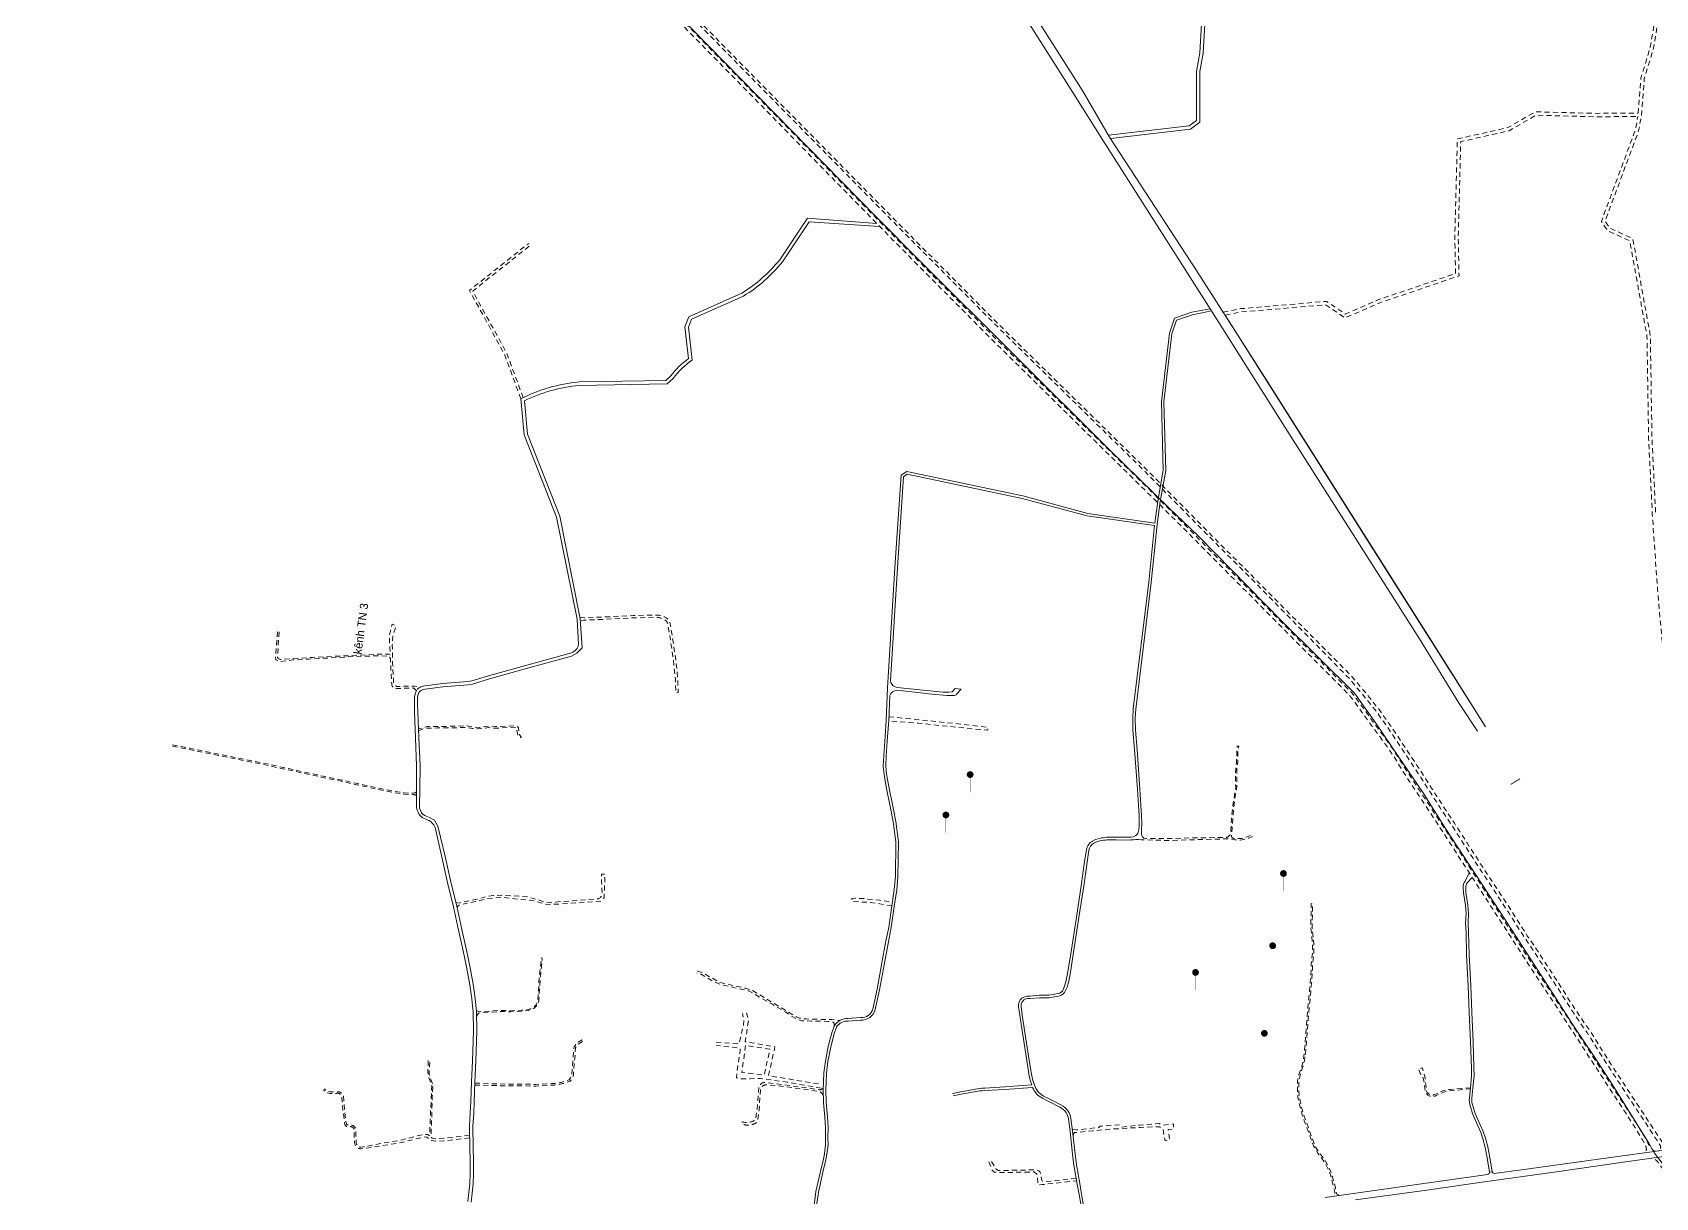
# Model space of a CAD drawing. Header units: metres. Extents: x 556238 to 587446, y 1177111 to 1219372.
# Drawn here: x 560188 to 562116, y 1213412 to 1214796 of the extents above; entities that cross this region are included whole.
import ezdxf

# ---------------------------------------------------------------- set-up
doc = ezdxf.new("R2010")
doc.units = ezdxf.units.M
doc.header["$MEASUREMENT"] = 0
doc.linetypes.add('Xr_Nen GT$0$MON', pattern=[10, 6, -4])
for name, color, linetype, lineweight in [('Xr_Nen GT$0$CAU-CONG', 4, 'Continuous', 0), ('Xr_Nen GT$0$DUONG BT-NEN BT', 38, 'Continuous', 0), ('Xr_Nen GT$0$DUONG NHUA', 38, 'Continuous', 0), ('Xr_Nen GT$0$DUONG_DA', 38, 'Xr_Nen GT$0$MON', 0), ('Xr_Nen GT$0$KYHIEU', 3, 'Continuous', 0), ('Xr_Nen GT$0$TEN DUONG', 7, 'Continuous', 0), ('Xr_Nen GT$0$THUCVAT 2000', 3, 'Continuous', 0), ('Xr_Nen GT$1$SONG_HO', 250, 'Continuous', 0)]:
    doc.layers.add(name, color=color, linetype=linetype, lineweight=lineweight)
doc.styles.add('Xr_Nen GT$0$STANDARD', font='VNARIAL.TTF')
doc.linetypes.add('Xr_Nen GT$1$TL_T', pattern='A,2,[130,ltypeshp.shx,S=1,R=0,X=0,Y=1],2', length=4)

# ---------------------------------------------------------------- blocks, each defined once
blk = doc.blocks.new('Xr_Nen GT$0$casu')
at = {"layer": 'Xr_Nen GT$0$THUCVAT 2000', "const_width": 0.4, "flags": 128}
blk.add_lwpolyline([(-0.1958922645957885, 2.126074038003887, 51.19074661813244), (-0.1932522276928266, 2.141471206854652, 0.01953478052312259)], format="xyb", close=True, dxfattribs=at)
at = {"layer": 'Xr_Nen GT$0$THUCVAT 2000', "linetype": 'Continuous', "const_width": 0.02261792106286876}
blk.add_lwpolyline([(0.001943424810741106, 1.699999411901214), (0, 0)], dxfattribs=at)

msp = doc.modelspace()

# ---------------------------------------------------------------- linework, layer by layer
at = {"layer": 'Xr_Nen GT$0$CAU-CONG', "ltscale": 6, "const_width": 1, "flags": 128}
msp.add_lwpolyline([(561954.8704202891, 1213909.604212732), (561943.6528846881, 1213902.770236733)], dxfattribs=at)
at = {"layer": 'Xr_Nen GT$0$DUONG BT-NEN BT', "flags": 128}
for points in [[(561466.1617000964, 1214673.819941797), (561562.0495885363, 1214684.717812852), (561570.555, 1214691.065004531), (561570.555, 1214749.594876403), (561574.6402327211, 1214771.575336408), (561579.2779380319, 1214854.816893672), (561592.5154233224, 1214910.820218513), (561653.9751372862, 1214923.213501577), (561806.7073208606, 1214967.142110646), (561859.2704195298, 1214987.11342276), (561924.2936564417, 1214998.083898542), (561978.0545947439, 1215015.455020511), (562045.1956425484, 1215020.819637029), (562052.8312222392, 1215007.177532809), (562057.2394624547, 1214957.182165929), (562067.2763524778, 1214941.384925262), (562124.2546855817, 1214898.946453784)], [(561468.588099844, 1214669.877093537), (561563.5764114637, 1214680.866187148), (561574.555, 1214689.058995469), (561574.555, 1214749.226317224), (561578.6197672789, 1214771.096663591), (561583.2520619681, 1214854.241106328), (561595.8185766776, 1214907.405781487), (561654.9248627137, 1214919.324498423), (561807.9726791393, 1214963.343889354), (561860.3235804703, 1214983.23457724), (561925.2463435583, 1214994.188101457), (561978.8394052562, 1215011.504979489), (562042.9577625075, 1215016.628080925), (562048.9219902866, 1215005.972096671), (562053.3405375454, 1214955.859834071), (562064.2956156497, 1214938.617440766), (562123.578187179, 1214894.462731705)]]:
    msp.add_lwpolyline(points, dxfattribs=at)
for points in [[(561190.9676451341, 1214568.759936769), (561108.6857909879, 1214575.052984518), (561075.615052136, 1214525.944398827, -0.08541327717710982), (561030.8518571599, 1214486.266647402), (560967.8877202873, 1214458.126110941), (560963.1512111449, 1214446.274674571), (560967.4753021285, 1214408.682264678, 0.07161203691462639), (560946.133202747, 1214387.612338352), (560940.555049812, 1214382.297662225), (560837.11885495, 1214380.695533854, 0.09396891121882217), (560768.2457395229, 1214360.755886416), (560772.1130769764, 1214317.907368057), (560810.7648504111, 1214220.299725408), (560834.9426689451, 1214099.174223386), (560836.8097851409, 1214068.915935238, -0.1726015247618763), (560833.8377187212, 1214062.855812589, -0.09768970880094746), (560828.4854636074, 1214058.865833173), (560772.4493366007, 1214043.786297911), (560729.7731604422, 1214031.878777318), (560710.1079428834, 1214025.945267287), (560705.1613903487, 1214025.15648673), (560675.3052117904, 1214022.516221605), (560654.5910710198, 1214019.792587775, 0.1521651763783562), (560645.7259096402, 1214016.207216103, 0.160197445776276), (560642.0102557723, 1214006.178694869), (560641.9710078334, 1213988.995110241), (560643.2907742482, 1213957.838747163), (560644.5481488497, 1213925.382164006), (560644.3311359035, 1213896.925382242), (560644.3311359035, 1213877.254520819, 0.2262843774976136), (560651.2017404088, 1213863.636928793), (560657.9414625212, 1213860.287702211, -0.1263174857809986), (560662.6552676678, 1213857.348030541, -0.1487091793357095), (560666.4565161612, 1213851.731867997), (560669.4101134584, 1213839.169690079), (560674.9188108811, 1213814.88145557), (560680.9477959038, 1213787.74191289), (560688.3985575556, 1213757.44128864), (560694.153935116, 1213729.659827139), (560699.8512783727, 1213705.165666785), (560703.5694287544, 1213686.02153893), (560707.5082073011, 1213664.808744193), (560709.9091333379, 1213648.177473253), (560710.89438133, 1213639.927471888), (560711.484063489, 1213633.287134651), (560712.0329055246, 1213609.729247052), (560710.7210410602, 1213574.642074859), (560709.789322679, 1213549.544869006), (560708.6908175966, 1213526.075617211), (560708.2535063819, 1213512.583008223), (560707.0968034819, 1213497.111650832), (560707.7013885435, 1213470.952387323), (560708.1935330577, 1213456.089785397), (560708.1421483045, 1213440.266328386), (560707.65119113, 1213428.632522188), (560705.3008998178, 1213407.309295412)], [(561194.1767266272, 1214565.394715468), (561110.7122090121, 1214570.901015482), (561078.8412052838, 1214523.57398343, -0.08602339110049737), (561032.7286244441, 1214482.724113433), (560971.0002797127, 1214455.135889059), (560967.2404415878, 1214445.728225955), (560971.717090677, 1214406.809519537, 0.07811677596652483), (560949.1279456664, 1214384.940755818), (560942.1814553076, 1214378.322373908), (560837.3395625305, 1214376.698472612, 0.09014052982958325), (560772.4752065394, 1214358.393631601), (560776.0449230237, 1214318.842631943), (560814.6011495888, 1214221.476274593), (560838.6730926229, 1214099.612405988), (560841.2536020933, 1214065.133284348), (560834.7770956877, 1214058.527257804), (560828.3891127747, 1214054.919532701), (560773.5065869789, 1214039.928505544), (560730.8885195209, 1214028.037198459), (560711.0046866431, 1214022.037726474), (560705.6531115557, 1214021.184360751), (560675.7423166814, 1214018.539265754), (560654.811453609, 1214015.787135825, 0.2061163366778474), (560648.5280903599, 1214013.352783897, 0.2072026193044729), (560645.5849651431, 1214006.110858431), (560645.3790632241, 1213997.529612471), (560645.9690935131, 1213989.124983459), (560647.2874962654, 1213958.000813016), (560648.5487395332, 1213925.444368069), (560648.3311359035, 1213896.910130356), (560647.9877148584, 1213877.33779742, 0.2478424619592147), (560652.3886986874, 1213867.070834518, 0.05102213320849223), (560659.6185749554, 1213863.473410228), (560665.5867323322, 1213860.233969459), (560669.7981939565, 1213853.239352863), (560672.8915647741, 1213840.082693145), (560678.814707277, 1213815.789024125), (560684.842840916, 1213788.653313957), (560692.300443477, 1213758.324869221), (560698.0609240131, 1213730.51877543), (560703.7639078643, 1213706.000364891), (560707.4991990059, 1213686.767982163), (560711.4556727954, 1213665.459887437), (560713.8750974, 1213648.700476483), (560714.8733429731, 1213640.341639513), (560715.4799365109, 1213633.510865349), (560716.0346471933, 1213609.701078453), (560714.718287466, 1213574.493679537), (560713.7858519842, 1213549.377157524), (560712.6877871177, 1213525.917310817), (560712.2486709432, 1213512.369012395), (560711.1002555478, 1213497.008503642), (560711.6998588669, 1213471.064790802), (560712.1937480645, 1213456.149500008), (560712.1418743518, 1213440.175472489), (560711.6419311243, 1213428.328731223), (560709.2763998327, 1213406.867238377)], [(561115.6276638175, 1213396.945017671), (561118.6348561199, 1213419.255410199), (561125.0857647859, 1213448.125316554), (561127.2210544759, 1213455.808659806), (561128.7436296919, 1213463.980277154), (561130.0232766662, 1213474.922344885), (561129.8888618756, 1213483.165241139), (561130.0259350665, 1213495.301587769), (561129.4136952057, 1213507.641371589), (561127.767647274, 1213525.083331226), (561127.3672804455, 1213540.195709714), (561128.0504377525, 1213560.188041361), (561129.9100505275, 1213574.039439788), (561133.2508092166, 1213591.610430606), (561137.6212938541, 1213607.88208292), (561140.4282617056, 1213615.824061565, -0.2954500265755723), (561157.1103388511, 1213624.699208161), (561171.7343422213, 1213625.860551719, 0.3508915618161629), (561186.2053732118, 1213636.067063486), (561191.3474882453, 1213659.532199036), (561197.066693648, 1213691.013714416), (561201.4488910038, 1213714.560308641), (561205.1290588714, 1213733.238094854), (561208.713406911, 1213758.407478442), (561211.6407481282, 1213778.039817042), (561213.0010940946, 1213793.263681006), (561213.568349573, 1213834.439485052), (561210.4798153234, 1213858.184845631), (561207.288234933, 1213874.517884069), (561202.238341217, 1213899.871145818), (561199.5820920201, 1213914.540510152), (561198.6847532813, 1213924.476761573), (561199.1456364907, 1213937.31519935), (561200.4442780969, 1213953.862994398), (561200.8244991602, 1213959.941907962), (561202.1198439958, 1213978.362344197), (561203.7078582163, 1214017.449195826), (561212.8111093966, 1214166.430672325), (561219.8588101806, 1214269.978161704), (561226.6024093368, 1214274.232773503), (561364.2839924021, 1214245.349438614), (561441.5022456134, 1214224.588007278), (561521.0916600722, 1214213.17943632), (561524.4703828553, 1214239.139762915), (561531.1164164873, 1214275.789144417), (561528.9526889455, 1214357.328192427), (561538.4325845909, 1214438.739517651), (561544.5424178386, 1214456.660063229), (561565.0217714916, 1214463.441530086), (561586.7876949689, 1214467.729557891), (561588.5007097941, 1214465.030160105), (561565.7862285083, 1214460.534469914), (561546.9008034436, 1214454.280811408), (561541.3754154091, 1214438.074482349), (561531.9573110545, 1214357.193807573), (561534.1235835127, 1214275.558855583), (561527.4356171447, 1214238.678237085), (561523.873100368, 1214211.305734233), (561516.8287398361, 1214142.546975969), (561498.541233839, 1213992.220697241), (561497.8491744817, 1213981.342294051), (561497.9998745006, 1213967.183979534), (561500.047943333, 1213944.307878712), (561503.3902870272, 1213897.228733693), (561505.3673218738, 1213865.618897962), (561505.6701105193, 1213856.889900712, 0.006192058416225839), (561505.2228639426, 1213847.312066943, 0.1140772957373425), (561506.3251011022, 1213840.467774417, -0.1551634412734985)], [(561280.9477567739, 1213535.852456633), (561288.5845081776, 1213537.334785547), (561312.5936008508, 1213541.78177229), (561315.835105017, 1213541.94647868), (561319.1864717071, 1213542.1660872), (561342.9017980678, 1213543.649674288), (561374.9219939426, 1213545.922696371), (561373.4716988077, 1213550.195321005), (561371.9721569493, 1213556.295329618), (561370.2131658014, 1213567.364205958), (561367.799552843, 1213582.418557728), (561363.020309582, 1213612.83830417), (561360.6504481132, 1213628.871123004), (561359.3395965822, 1213638.74809448, -0.1768398384028259), (561361.3396377884, 1213646.919403347, -0.2707897004121521), (561372.9279183124, 1213651.384739363), (561384.1137873079, 1213652.359973744), (561395.0825955649, 1213652.461997004), (561406.3633748724, 1213654.340782269, 0.2628384038986925), (561412.2190751057, 1213659.067181404), (561414.0061620508, 1213663.010760539), (561415.8588478337, 1213669.897770385), (561417.8406371115, 1213680.416839413), (561421.1795427582, 1213701.421627648), (561427.9088156003, 1213745.243516144), (561434.1899062985, 1213785.125797442), (561437.6901184351, 1213811.071539213), (561439.8957839673, 1213825.207980704, -0.2315562096784358), (561447.1451946152, 1213835.583156215, -0.08941530821295553), (561457.7121310071, 1213839.172837051, -0.05960760320072602), (561475.1857194576, 1213839.949243464), (561492.6039594908, 1213840.29955086, 0.4018238192222792), (561501.8699918488, 1213847.632130645, 0.03360327592830688), (561502.6670461523, 1213856.926226493), (561502.3705702678, 1213865.473235174), (561500.3969252957, 1213897.02887187), (561497.0574313443, 1213944.067876362), (561495.0013006739, 1213967.03402465), (561494.8481596509, 1213981.421672284), (561495.552766161, 1213992.497302759), (561513.8472601639, 1214142.881024031), (561520.7439721421, 1214210.198610856), (561440.8977543865, 1214221.643992722), (561363.586007598, 1214242.430561386), (561227.1755906631, 1214271.047226497), (561222.7484046142, 1214268.254065521), (561215.8048906033, 1214166.237327675), (561207.2423934577, 1214026.105693164), (561207.4347493659, 1214023.963732034, 0.2494951818117928), (561215.1615869731, 1214018.022177777), (561226.5175659492, 1214016.565269693), (561246.0265062674, 1214014.676035929), (561269.8028140583, 1214012.175758617), (561276.4465383099, 1214012.339121048), (561280.2551591152, 1214012.804588169), (561283.9064791303, 1214016.620555271), (561291.0034560078, 1214015.921399244), (561285.7152359403, 1214009.870326676, -0.2346556256505993), (561282.3997971207, 1214008.501290594), (561273.9243911364, 1214008.446560033), (561256.1841255139, 1214010.144780136), (561222.3504660203, 1214013.765947341), (561214.5259195307, 1214014.151034312, 0.3364128779954878), (561206.3491285874, 1214008.558627931), (561205.1155686047, 1213978.196194519), (561203.817923329, 1213959.743044902), (561203.4369426247, 1213953.651986322), (561202.1414213999, 1213937.143952382), (561201.6896087644, 1213924.558185994), (561202.5579079798, 1213914.943489848), (561205.1856660509, 1213900.431470204), (561210.2315039588, 1213875.098570857), (561213.4424406774, 1213858.666475646), (561216.5710271959, 1213834.613184027), (561215.999251906, 1213793.109297014), (561214.6209772829, 1213777.684790388), (561211.682054177, 1213757.97477736), (561208.087864426, 1213732.736285022), (561204.3953560691, 1213713.995867693), (561200.017229832, 1213690.471148562), (561194.2895171678, 1213658.942804739), (561189.1156992164, 1213635.332998511, -0.3489844705023338), (561171.772389151, 1213622.854128267), (561157.0889628262, 1213621.688065723, 0.2953762933804823), (561143.1688298583, 1213614.575475099), (561140.4884991123, 1213606.991800945), (561136.1771257734, 1213590.940224567), (561132.8725077418, 1213573.559318462), (561131.0435968813, 1213559.936604447), (561130.3686380372, 1213540.184197605), (561130.7639082946, 1213525.264195963), (561132.406699765, 1213507.856742652), (561133.0267752028, 1213495.359031633), (561132.8891381243, 1213483.172758861), (561133.0261286655, 1213474.771906446), (561131.7115061979, 1213463.530768561), (561130.1464167648, 1213455.130978635), (561127.9968014903, 1213447.396088099), (561121.5907564341, 1213418.726960934), (561118.6181438135, 1213396.673115442)], [(561504.9227947365, 1213837.146252744, 0.04109279946611427), (561492.4737577231, 1213836.886237108), (561487.1584559435, 1213836.731402848), (561475.0455985481, 1213836.95129286, 0.05998338697587505), (561458.1788242782, 1213836.209275819, 0.08960325859311763), (561448.5988053846, 1213832.958843785, 0.2315562096800482), (561442.8599208512, 1213824.745495533), (561440.6590383912, 1213810.63970947), (561437.1585397049, 1213784.691843613), (561430.8731843996, 1213744.782483856), (561424.1435853856, 1213700.958471289), (561420.7967087837, 1213679.903538411), (561418.7857069408, 1213669.229413045), (561416.8396334258, 1213661.995251924), (561414.9787622212, 1213657.888852471, -0.2608908675234364), (561406.8562286359, 1213651.381543319), (561395.344558768, 1213649.464303814), (561384.2582387773, 1213649.361187553), (561372.7894321312, 1213648.361285395, 0.2772073394227534), (561363.7628443635, 1213645.14482964, 0.1724832595043786), (561362.3181507, 1213639.107892322), (561363.6214495113, 1213629.287828889), (561365.9860711378, 1213613.29045915), (561370.7624687226, 1213582.888825354), (561373.1756638918, 1213567.837079448), (561374.9153223811, 1213556.889858531), (561376.3540833126, 1213551.037101553), (561378.0852649155, 1213545.9369747, 0.2021755008112931), (561389.0323174216, 1213532.755282142), (561394.7656299662, 1213529.779379368), (561397.3248513464, 1213528.641156293), (561409.6024675808, 1213522.194941829, -0.1274019485918208), (561418.1163681351, 1213514.813802898, -0.1194026224242713), (561421.4299110912, 1213506.153403304), (561423.3720786684, 1213491.03265787), (561426.3990806581, 1213464.055078551), (561428.0006538125, 1213451.063415478), (561431.9679168271, 1213428.766264678), (561434.1254982473, 1213416.353849194), (561436.9327467103, 1213400.454584611)], [(561894.2377863467, 1213797.94710417), (561889.4812066852, 1213787.839592289, 0.1815265577272313), (561887.3029699369, 1213780.523919859), (561887.4832565469, 1213774.03769899), (561889.8132104111, 1213758.965656962), (561890.6041291382, 1213749.744722456), (561890.0692221001, 1213737.807194307), (561890.7006595903, 1213727.271147305), (561891.1427217668, 1213700.468321664), (561893.1962604935, 1213663.546064339), (561894.3555230332, 1213632.193833064), (561895.9636405841, 1213596.535048954), (561897.0379769744, 1213566.153928372), (561897.2146303782, 1213557.15029203), (561895.7944402231, 1213542.248849259), (561894.6290031164, 1213530.603459877, 0.1083611082990162), (561895.856216383, 1213520.08387131), (561898.7297233827, 1213510.75173939), (561904.494617428, 1213497.313329433), (561908.2180076637, 1213489.517558367), (561910.7617278347, 1213481.891829027), (561913.4215551784, 1213471.593709404), (561915.9082439723, 1213459.346667225), (561918.6433649266, 1213442.168062543)], [(561898.0563219648, 1213792.12727823), (561891.8721187684, 1213786.027538369, 0.1834290970250272), (561890.2999214111, 1213780.675282444), (561890.4768574416, 1213774.309606295), (561892.7935392979, 1213759.323418441), (561893.609886376, 1213749.806027229), (561893.0732473403, 1213737.829846065), (561893.6991787083, 1213727.385673186), (561894.1413472686, 1213700.576397341), (561896.1931807648, 1213663.684799752), (561897.353024955, 1213632.316837749), (561898.9612513997, 1213596.655639008), (561900.036936865, 1213566.236367979), (561900.217429949, 1213557.03703156), (561898.7802349811, 1213541.957164622), (561897.6140918834, 1213530.304720771, 0.1089242459164119), (561898.7081919647, 1213521.016017594), (561901.5498072542, 1213511.787458641), (561907.2277800619, 1213498.551668752), (561911.005105732, 1213490.642971489), (561913.6404360753, 1213482.742607232), (561916.3459084741, 1213472.267762515), (561918.8596969505, 1213459.887253311), (561921.5760173391, 1213442.596013209)], [(561433.9880830059, 1213399.878364946), (561431.1705017528, 1213415.836150806), (561429.013259611, 1213428.246614445), (561425.0330004721, 1213450.616807174), (561423.4196155726, 1213463.704284924), (561420.3934643458, 1213490.67428198), (561418.4543557949, 1213505.771211364, 0.1194026224256927), (561415.645631865, 1213513.112197102, 0.1278296708370911), (561408.2390629926, 1213519.522420957), (561396.0166183254, 1213525.939668255), (561393.4638474424, 1213527.075022447), (561387.6502409035, 1213530.092602195, -0.1796694614738017), (561375.9343871202, 1213543.014765683), (561343.1013311734, 1213540.656292159), (561319.3782080016, 1213539.172217316), (561316.0093154801, 1213538.951460363), (561312.9444398647, 1213538.795728773), (561289.1435256734, 1213534.387301044), (561281.5657801139, 1213532.911303778)]]:
    msp.add_lwpolyline(points, format="xyb", dxfattribs=at)
at = {"layer": 'Xr_Nen GT$0$DUONG NHUA', "flags": 128}
for points in [[(561188.9037618552, 1215115.350001507), (561252.542921953, 1215015.140075383), (561288.4850118463, 1214955.175649725), (561363.6834997077, 1214839.842862427), (561435.7177903234, 1214725.987727738), (561467.4346754396, 1214671.513524249)], [(561179.618, 1215109.453), (561243.181, 1215009.363), (561279.157, 1214949.342), (561354.428, 1214833.898), (561426.435, 1214720.086), (561459.3366236582, 1214668.063528388)], [(561459.3366236582, 1214668.063528388), (561587.652, 1214466.371), (561685.521, 1214311.752), (561835.242, 1214075.642), (561882.4557730334, 1213999.049496612), (561904.122, 1213965.927)], [(561604.5009449774, 1214459.989675235), (561667.9673062582, 1214359.903108618), (561799.8098782104, 1214151.42746048), (561913.3413437903, 1213971.942305445)], [(561759.4265252786, 1213409.465361373), (561837.9716740041, 1213420.313990848), (561920.7274883515, 1213432.166830922), (561997.9026661447, 1213442.871100313), (562077.3707880192, 1213454.045078631), (562142.712115587, 1213463.301745738)]]:
    msp.add_lwpolyline(points, dxfattribs=at)
for points in [[(561467.4346754396, 1214671.513524249), (561569.711, 1214514.441), (561647.066, 1214393.602), (561876.3997844268, 1214030.651341178, -0.0004012481993834225), (561876.4002125456, 1214030.650662418), (561913.74, 1213971.345)], [(561723.4943231475, 1213412.071922727), (561916.0538303708, 1213439.555270006, 0.07867750897053252), (561916.203287864, 1213439.601306282), (561916.7455844411, 1213439.867177185, 0.2456507889650103), (561918.4834356246, 1213442.234723763), (561921.5732844711, 1213442.603272676, 0.2327778079544679), (561923.9428857452, 1213440.656437484), (561965.129, 1213446.135), (562050.794, 1213458.138), (562185.951, 1213476.749)]]:
    msp.add_lwpolyline(points, format="xyb", dxfattribs=at)
at = {"layer": 'Xr_Nen GT$0$DUONG_DA', "flags": 128}
for points in [[(558772.7736135866, 1216031.633870443), (558807.5347273763, 1216035.892101844), (558954.092885763, 1216001.895351899), (559046.2802304878, 1215986.81282144), (559204.0064809718, 1215960.342162973), (559394.789564113, 1215977.350872997), (559470.3671796538, 1215940.826767039), (559621.5570795094, 1215868.450975035), (559747.652278592, 1215800.244689997), (559825.9765349384, 1215756.545104905), (559975.4606906578, 1215675.906718124), (560058.0084526583, 1215630.641848631), (560166.613478232, 1215572.106211211), (560246.1133931085, 1215525.968553448), (560276.262744211, 1215500.855798714), (560357.7903373856, 1215417.235753043), (560422.8679180345, 1215349.89229145), (560522.4992522938, 1215249.75120561), (560621.9968277012, 1215151.099058622), (560753.6248950366, 1215019.89024811), (560891.6917811732, 1214880.056449275), (561041.4168688052, 1214727.320575217), (561212.9953630262, 1214552.05730336), (561324.602149993, 1214439.753996212), (561437.6475664766, 1214328.334730212), (561529.3474581544, 1214238.389989582), (561596.2137447323, 1214171.321674946), (561705.5516982259, 1214061.217714774, 0.000126941871169162), (561705.5518771667, 1214061.217534671), (561735.2920102942, 1214031.299445189), (561755.4038797445, 1214010.977296007), (561760.4978553934, 1214004.243610125), (561791.7491688033, 1213961.501560746), (561806.5123016012, 1213940.75891825), (561819.4562933351, 1213919.857313508), (561855.3624742412, 1213865.418868158), (561896.7902740217, 1213801.524015659), (561941.8595058281, 1213731.868957983), (561976.2704144836, 1213678.772881488), (562006.9692633773, 1213632.518939784), (562063.2768928614, 1213545.689512162), (562083.2422386674, 1213515.16731607), (562096.2583702004, 1213494.901765011), (562103.6817775242, 1213482.636372764), (562107.4034806791, 1213475.256562855, 0.04640617919457363), (562107.4526623961, 1213475.178087952), (562108.7661931004, 1213473.459445735), (562111.1815161603, 1213470.085709849, 0.1755143017390987), (562115.5730320166, 1213467.068551858, -0.1755143017390987)], [(558773.1383864135, 1216028.656129557), (558807.3732726238, 1216032.849898156), (558953.511114237, 1215998.950648101), (559045.7897695123, 1215983.853178561), (559203.8895190281, 1215957.319837027), (559394.230435887, 1215974.289127003), (559469.066820346, 1215938.123232962), (559620.1949204907, 1215865.777024965), (559746.2077214081, 1215797.615310003), (559824.5334650616, 1215753.914895095), (559974.027309342, 1215673.271281876), (560056.5755473417, 1215628.006151369), (560165.1485217682, 1215569.487788789), (560244.3882249295, 1215523.501144509), (560274.223255789, 1215498.650201286), (560355.6376626145, 1215415.146246957), (560420.7220819655, 1215347.79570855), (560519.4949457161, 1215247.070765043), (560619.1446905817, 1215148.31895609), (560750.8085712368, 1215017.069917236), (560888.7671257963, 1214877.344078943), (561038.5885081636, 1214724.494237753), (561210.09611876, 1214549.269297421), (561321.6453963709, 1214437.079167065), (561434.8561234206, 1214325.469765357), (561526.5305418456, 1214235.550010418), (561593.3782552676, 1214168.500325054), (561702.7141263441, 1214058.398461888, 0.0001269417885850752), (561702.7143052849, 1214058.398281785), (561732.4520320011, 1214028.482613109), (561752.3740245267, 1214008.352326111), (561757.2881446066, 1214001.856389875), (561788.505120057, 1213959.161304114), (561803.1790942869, 1213938.543932069), (561816.0857066648, 1213917.702686492), (561852.0147445005, 1213863.22958706), (561893.4319562917, 1213799.351067886), (561938.502801119, 1213729.693519293), (561972.9255855164, 1213676.579118512), (562003.6247443104, 1213630.324709882), (562059.9251071387, 1213543.506487838), (562079.8856556112, 1213512.991625712), (562092.8639432096, 1213492.784996014), (562100.1797766798, 1213480.697343644), (562103.7891622845, 1213473.540249556, 0.134565913094717), (562103.9663528843, 1213473.344081753, -0.1762666384813004), (562104.3746239386, 1213467.096231682), (562102.1239614012, 1213465.203738105)], [(559831.2127150437, 1215764.80008858), (560026.4579656591, 1215661.160671266), (560118.9060107381, 1215610.873822534), (560211.4928970453, 1215561.01250321), (560269.3266950159, 1215522.989920935), (560391.9171527949, 1215399.191552353), (560593.5947898526, 1215195.466878356), (560705.880109522, 1215083.660555785), (560872.7535343277, 1214914.661214745), (560966.6894295265, 1214818.76236353), (561058.4935744342, 1214725.156176106), (561233.4681318556, 1214547.758569421), (561341.6103895621, 1214438.973256665), (561407.0129761295, 1214374.946808686), (561504.0349634208, 1214279.717654852), (561583.2958367862, 1214199.466845516), (561640.4975363292, 1214142.219146215), (561752.1851392887, 1214028.295492106, -0.01975790689411835), (561752.2116563537, 1214028.266215385), (561769.7967811332, 1214007.238047679), (561782.6608900412, 1213991.296215513), (561792.8744738036, 1213977.153322896), (561802.3097346007, 1213963.541432359), (561816.2975438917, 1213942.375394017), (561833.8501466153, 1213915.897333392), (561846.3312829857, 1213896.240669545), (561859.5467607594, 1213875.753827589), (561873.4811315902, 1213854.552374084), (561888.5674981616, 1213831.060979672), (561908.9121098304, 1213799.481168694), (561924.9060428477, 1213775.485413715), (561941.3714069321, 1213750.142384917), (561960.0188058414, 1213720.906086826), (561968.3604840618, 1213708.726469046), (561983.5799931751, 1213685.331460846), (561997.4250916657, 1213664.171595894), (562013.7655515193, 1213638.396455854), (562029.3665907314, 1213614.901165925), (562034.4805708312, 1213608.155748314), (562045.461589472, 1213590.178260724), (562060.8025224106, 1213566.135193242), (562081.7044221383, 1213534.324828532), (562093.5929463417, 1213516.510519547), (562111.6152202177, 1213488.809712493), (562121.5206681227, 1213473.722526262, -0.1158797476154978), (562121.5991351274, 1213473.507720717), (562121.708542147, 1213472.596567259, -0.3259561484195737), (562118.8545685726, 1213467.502593228, 0.6415913931484335)], [(560155.9086025407, 1215594.353987541), (560213.0311029546, 1215563.59149679), (560271.2373049841, 1215525.324079065), (560394.0488472051, 1215401.302447647), (560595.7192101474, 1215197.585121644), (560708.0058904779, 1215085.777444215), (560874.8924656722, 1214916.764785255), (560968.8325704737, 1214820.86163647), (561060.6324255657, 1214727.259823894), (561235.5998681444, 1214549.869430579), (561343.7236104379, 1214441.102743335), (561409.1130238704, 1214377.089191314), (561506.1530365793, 1214281.842345148), (561585.4241632138, 1214201.581154484), (561642.6264636709, 1214144.332853785), (561755.4854137783, 1214030.583946366, -0.02125440469501121), (561755.5140316301, 1214030.552539584), (561772.887700275, 1214009.777229627), (561785.8410179873, 1213993.724845553), (561796.139902868, 1213979.463835281), (561805.6224249935, 1213965.78376263), (561819.633087948, 1213944.583142638), (561837.2058533848, 1213918.074666608), (561849.700386237, 1213898.39690451), (561862.8988230237, 1213877.936479761), (561876.8354178118, 1213856.731642456), (561891.9316608267, 1213833.224869163), (561912.257825061, 1213801.673693113), (561928.2474794259, 1213777.684357412), (561944.7347957303, 1213752.307540369), (561963.3560059441, 1213723.112302188), (561971.6875159382, 1213710.947530954), (561986.9300525505, 1213687.517125519), (562000.7880075243, 1213666.337611632), (562017.1212273557, 1213640.57389187), (562032.6296728236, 1213617.218048861), (562037.7894291688, 1213610.412251686), (562048.8547254397, 1213592.296789641), (562064.160159467, 1213568.309357806), (562085.0394946918, 1213536.533333758), (562096.9330536583, 1213518.711480453), (562114.9635265984, 1213490.998071178), (562124.911338577, 1213475.846359377, -0.03190704281159093), (562124.9428576754, 1213475.790947238), (562126.3051773591, 1213472.99489365, 0.2570344351887334), (562130.5848583899, 1213469.976649055), (562134.7570756418, 1213469.700279739)], [(560838.2854634183, 1214101.574773313), (560843.2087026032, 1214100.5296193), (560860.1659472393, 1214101.407905903), (560877.997607562, 1214102.132049193), (560901.6727773768, 1214103.346131587), (560925.8715621522, 1214104.030725224), (560930.8277253152, 1214103.76658705, -0.170985262548152), (560943.4494776304, 1214098.549711793), (560944.7050430218, 1214096.766758216), (560945.6301924647, 1214093.200809256), (560947.8877305283, 1214080.011375996), (560952.2557776432, 1214050.647054112), (560954.5025908796, 1214028.194849462), (560955.0964792855, 1214011.802350892), (560952.3005379423, 1214011.639619549), (560951.7076477021, 1214028.004566769), (560949.4763762068, 1214050.301464182), (560945.1227052443, 1214079.569141969), (560942.8902564142, 1214092.611993972), (560942.1226138825, 1214095.570839279), (560941.350425443, 1214096.667378057, 0.1665369777905809), (560930.6787110973, 1214100.970555082), (560925.8365876984, 1214101.228615519), (560901.7840817274, 1214100.548160171), (560878.1261172993, 1214099.334960083), (560860.2951731934, 1214098.610845878), (560842.9866318587, 1214097.714364151), (560838.8535861308, 1214097.210333085)], [(560643.8718947271, 1214013.4254368), (560643.0949912978, 1214014.978199686, 0.3420788440830885), (560637.7014681663, 1214017.374758197), (560620.0734274324, 1214016.530962572, -0.3799388719559177), (560614.9211748783, 1214022.047344932), (560613.2884660226, 1214051.832594384), (560611.6264196867, 1214055.016101407), (560603.2551676492, 1214055.450620316), (560578.1741041939, 1214055.126091223), (560516.4927195803, 1214051.598847903), (560497.4672278241, 1214050.6210818), (560481.7698485532, 1214048.61035757), (560477.2037245876, 1214050.783188655), (560476.8775410323, 1214054.042356436), (560479.2143229947, 1214084.168370063)], [(560481.353908794, 1214084.117435711), (560479.2866926491, 1214053.416715437), (560480.8647077625, 1214051.731151066), (560483.0411471025, 1214051.187351952), (560497.787021451, 1214052.16614305), (560520.7222577815, 1214053.685106358), (560574.7288925555, 1214056.186960744), (560601.3261522817, 1214057.606184182), (560611.392518586, 1214057.497455898), (560613.0804418297, 1214056.491859129), (560612.6870640966, 1214065.779437275), (560611.955265791, 1214079.568428235), (560615.614029131, 1214093.252901083), (560619.8999286345, 1214090.641369718), (560616.4502613908, 1214080.090726147), (560615.614029131, 1214068.39096864), (560616.0321452608, 1214046.245085674), (560617.0946637653, 1214024.194732263, 0.4960227399218684), (560624.4214700827, 1214019.163606595), (560642.1573675879, 1214019.612909057), (560649.3449793416, 1214018.449078971)], [(560644.3248475292, 1213889.173552197, 0.2807539897960323), (560640.8379652252, 1213890.610566877), (560629.3054281282, 1213891.340160748), (560618.5786780039, 1213892.747233075), (560605.7618359376, 1213895.423277039), (560582.2775213853, 1213900.446097365), (560554.9536832361, 1213906.453435252), (560535.056351278, 1213910.634750905), (560498.5976826083, 1213918.622672979), (560464.6897381425, 1213925.994976774), (560350.6148573012, 1213949.005687572)], [(561506.3251011022, 1213840.467774417), (561507.8503831316, 1213839.148064469), (561510.3764216027, 1213838.583430375), (561516.1597959574, 1213838.583430375), (561535.0386659047, 1213838.384152801), (561567.7028572203, 1213839.417084905), (561590.9566117248, 1213839.585537222), (561604.3102655921, 1213839.651362588, 0.2482881459220223), (561610.3262649127, 1213842.873088202, 0.08716936215880139), (561611.1239809109, 1213844.666614971), (561611.5228122572, 1213849.294664364), (561612.1214857203, 1213861.334873035), (561613.5853065706, 1213877.731279771), (561616.5120953841, 1213894.892570401), (561617.111834956, 1213899.768108301), (561616.8459473918, 1213905.580470983), (561616.8785170192, 1213912.402432365), (561617.1444045835, 1213921.071192739), (561618.0115242722, 1213927.774170911), (561618.3771463258, 1213937.937527394), (561618.7353821128, 1213948.203010847), (561620.7562749878, 1213948.144062114), (561619.7517871651, 1213943.053519466), (561619.5816361817, 1213930.384567027), (561618.6456458569, 1213922.137008932), (561618.3914321852, 1213913.770953739), (561618.4765076769, 1213902.037310555), (561617.7957971325, 1213893.704711348), (561616.9449356049, 1213891.153906919), (561614.5571714605, 1213875.231946089), (561612.9051290806, 1213850.318045785), (561612.1606119176, 1213843.303355051, 0.5151518322786034), (561615.5641113338, 1213838.467478221), (561624.2324297269, 1213838.414320377), (561632.1030854273, 1213840.911966963), (561636.0383599721, 1213843.515929236), (561636.7297316055, 1213840.380560097), (561632.9007481199, 1213838.998885087), (561622.4775078364, 1213836.660654842), (561615.8831977331, 1213837.085774617), (561609.6611195586, 1213838.254904036), (561574.7958930756, 1213837.353336716), (561542.1627788349, 1213836.237822657), (561521.3694437976, 1213836.50352609), (561504.9227947365, 1213837.146252744)], [(560691.2668831048, 1213762.575821271), (560694.8781073177, 1213761.935334278), (560715.9939987222, 1213766.509883024), (560726.537264342, 1213769.383294971), (560735.494168309, 1213770.793160693), (560745.0893135797, 1213771.177703733), (560756.8657821853, 1213770.601767126), (560775.7158447026, 1213769.260841551), (560789.1620395741, 1213765.804929259), (560796.382586435, 1213763.059196638), (560803.7309184691, 1213762.739914708), (560825.6733061201, 1213764.335697249), (560858.0903509227, 1213766.571799553, 0.3796099451779044), (560864.7996810273, 1213773.404148564), (560864.1608312229, 1213787.613594987), (560863.9691534628, 1213796.106151503), (560868.1225519114, 1213796.297712299), (560867.5474425685, 1213777.269311977), (560867.2936977241, 1213769.895851794, -0.2953608848176214), (560863.3319770356, 1213764.212867563), (560854.7695337288, 1213763.446624377), (560814.4836604982, 1213760.697254525), (560799.2620123423, 1213760.317393898), (560791.4663561386, 1213762.169120392), (560784.1682254225, 1213764.601967592), (560745.0343963802, 1213768.69573302), (560729.1236210391, 1213767.354807445), (560719.707222886, 1213764.848672145), (560696.2564377506, 1213759.931931099, 0.290321683907024), (560692.6870879596, 1213756.458519238, 1.255241215592501)], [(561140.4282617054, 1213615.824061565), (561140.440731466, 1213618.211484939, 0.3177773141011824), (561138.8912487642, 1213620.427758109), (561137.1807836157, 1213620.824540377), (561132.5931570238, 1213621.431752216), (561113.0086828888, 1213621.674837115), (561101.8890069545, 1213622.221313472), (561096.0346830513, 1213624.145004041), (561089.2702752701, 1213627.895219846), (561082.9099760742, 1213632.254163017), (561067.0832160438, 1213641.62552768), (561054.0730091645, 1213648.880701181), (561043.6738096371, 1213655.168710754), (561039.0762149269, 1213657.511487582), (561025.6982537763, 1213660.466937866), (561004.8297580602, 1213665.341303377), (560994.3462826228, 1213670.247409182), (560981.5440735935, 1213677.810234775), (560977.1291566463, 1213678.570858034)], [(560977.8499477301, 1213680.815127282), (560982.577872978, 1213679.929274501), (561004.5431534108, 1213667.62577762), (561034.9521503415, 1213660.660184939), (561042.1425809149, 1213658.691626695), (561069.7915931364, 1213642.227224234), (561094.5970399282, 1213627.385386991, 0.1477912782376251), (561107.1556349946, 1213624.235681229), (561120.5022681839, 1213623.841975866), (561137.5305805206, 1213623.492242546), (561147.1834557218, 1213622.557200168)], [(560713.6079984959, 1213545.670260696), (560734.7270438974, 1213545.178042374), (560758.1669919961, 1213544.784374446), (560785.9617274948, 1213544.587369171), (560805.9743627423, 1213545.572530435, 0.09158974680571406), (560826.9141581522, 1213550.516481696, 0.07452753573758569), (560830.6002186645, 1213556.984999779), (560832.2854581567, 1213577.886877429), (560833.352795136, 1213590.493000021), (560835.8318065592, 1213594.031939602), (560842.2438439663, 1213597.857318209)], [(560713.7353414514, 1213548.115626496), (560734.7705618739, 1213547.177593545), (560758.1908726192, 1213546.78425542), (560785.9196144207, 1213546.5877179), (560805.8760278904, 1213547.570111537, 0.08935827683300702), (560825.6440548606, 1213552.145115205, 0.06605682088738646), (560828.6305487971, 1213557.441677374), (560830.292249849, 1213578.051609813), (560831.4054080189, 1213591.198918137), (560834.4393946779, 1213595.530118621), (560841.2191580496, 1213599.574880078)], [(561124.6779051411, 1213542.171812155), (561084.8405537684, 1213549.044494645), (561056.5262341555, 1213553.118399072), (561052.9299566592, 1213553.736773597), (561040.623742592, 1213553.183712799), (561028.0571354304, 1213553.15118166), (561024.4896893373, 1213554.252965771), (561024.7397638244, 1213560.415935097), (561028.8286637812, 1213587.506704914, 0.5051789754438263), (561026.411681724, 1213589.921929843), (561000.4698527607, 1213592.686070886)], [(560707.1453885259, 1213485.998877375), (560678.8693690607, 1213482.617346153), (560667.5539067984, 1213482.060516449), (560663.0556489764, 1213482.702674008), (560662.0429686432, 1213483.563891735), (560661.5102132036, 1213486.197733641), (560662.2884470439, 1213503.546872877), (560662.5254688072, 1213515.396284751), (560663.1005623649, 1213532.475929225), (560663.8102902283, 1213544.667216256), (560663.2359396856, 1213547.627795195), (560659.8226776891, 1213555.530188994), (560659.4847544979, 1213558.603359659), (560659.6205776276, 1213564.742052952), (560660.2965726131, 1213574.873337161), (560658.1673890227, 1213574.738274397), (560657.9305158623, 1213561.27638816), (560658.5726293669, 1213555.771693516), (560661.5834744759, 1213548.187915379), (560662.495896813, 1213546.33046728), (560661.9203574463, 1213530.331246072), (560660.7704675369, 1213508.31104827), (560659.9295926787, 1213485.33351541), (560657.8609167035, 1213487.038990157), (560652.5063507908, 1213487.117619559), (560623.6192952059, 1213479.971943263), (560602.3167915998, 1213476.532911949), (560581.2984761331, 1213472.262130749), (560578.3134219269, 1213471.829980549, -0.3403028618551601), (560572.7002016117, 1213477.158301462), (560572.1878706735, 1213487.966708667), (560572.0666715575, 1213493.915084106, 0.3160443473003093), (560566.2560711416, 1213498.262511495), (560562.1007907882, 1213498.570100562), (560561.0992318778, 1213499.501109695), (560558.817698589, 1213516.183962208), (560557.4564524894, 1213533.689129071, 0.3342915691616365), (560549.2735203604, 1213537.781330961), (560541.5403262873, 1213537.717600414), (560537.9007084374, 1213538.362903128), (560535.2771250813, 1213541.354670135)], [(561895.7938789239, 1213542.639703855), (561885.1219687352, 1213541.710256547), (561871.5756689864, 1213540.630772011), (561863.5417387051, 1213539.305486064), (561856.4384148987, 1213535.534338822), (561852.7913629, 1213534.237990873, -0.3678525276341586), (561844.1700066049, 1213537.51716356), (561843.4589652618, 1213539.605103001), (561842.8463257719, 1213546.560144858), (561841.5247771568, 1213556.329521368), (561838.9379704774, 1213566.033873169), (561833.9251263434, 1213565.032023676), (561836.1307457791, 1213559.822412034), (561839.1384522595, 1213556.31593881), (561840.8428405871, 1213549.20282457), (561841.6656634504, 1213541.807450474, 0.142201099374477), (561845.0089810182, 1213533.749991003, 0.2809582520305434), (561855.9435804443, 1213533.592776467), (561864.0068820262, 1213537.444646997), (561868.0974886403, 1213538.46657008), (561872.7781332354, 1213539.174035496), (561895.6777263572, 1213541.154143722)], [(560707.5016204113, 1213483.020102653), (560679.1215177126, 1213479.62612411), (560667.4143775398, 1213479.050020081), (560661.7729316585, 1213479.855375679), (560659.0672636172, 1213482.156367615), (560656.7645786669, 1213484.054765954), (560652.8501729477, 1213484.112247248), (560624.2192241192, 1213477.029923064), (560603.19893206, 1213473.646048655), (560581.6079677003, 1213470.3871287), (560578.3675985453, 1213469.918016221, -0.3525506791431684), (560570.8068782471, 1213476.972441769), (560570.2887873581, 1213487.90236397), (560570.1733621671, 1213493.567358853, 0.3023556054978417), (560566.1609878625, 1213496.364351491), (560561.29556744, 1213496.724507727), (560559.3086883513, 1213498.571431117), (560556.9277131706, 1213515.981414994), (560555.592970541, 1213533.145756152, 0.3250212767640922), (560549.4661252317, 1213535.88285373), (560541.3809661879, 1213535.816222581), (560536.9120752023, 1213536.608555073), (560533.8485996488, 1213540.101947066)], [(561127.5019259143, 1213533.157323461), (561126.8068766543, 1213534.483242407, 0.2588595081913889), (561120.9939194813, 1213538.3031525), (561112.0217081874, 1213539.723773207), (561077.5010496659, 1213544.343006394), (561060.5156505966, 1213546.076994693, 0.428300604780758), (561052.8387280295, 1213539.510544947), (561051.4687811428, 1213519.128387527), (561049.3107354358, 1213502.209114875, -0.2854667164469036), (561030.6747233564, 1213499.700225409), (561031.0790913741, 1213502.205563166, 0.269630649051262), (561047.1734483389, 1213504.953360061), (561048.7909811073, 1213517.318461804), (561051.1376145405, 1213544.030896043, -0.3314535357451047), (561058.4973309742, 1213548.879953085), (561109.077505986, 1213542.334907886), (561122.4220754537, 1213540.152838503, 0.3895611635129778), (561127.4792249779, 1213543.601987902, -0.814774390683435)], [(561610.149688076, 1212942.522610915), (561617.68136488, 1212948.273537765), (561628.2203392999, 1212956.603093118), (561632.7906791843, 1212959.388655226), (561637.80232845, 1212963.191296948), (561653.5751925698, 1212975.538940304), (561668.1065590421, 1212986.960853349), (561680.0595434724, 1212996.074397958), (561692.4561592251, 1213006.403559656), (561707.7855106009, 1213019.305964472), (561715.7694012081, 1213025.967486983), (561725.1272817893, 1213034.032291141), (561735.6030135173, 1213042.533844584), (561740.8826917368, 1213047.084821952), (561758.8434648401, 1213062.021455518), (561783.6678146838, 1213082.056429974), (561794.2346783216, 1213091.26758212), (561809.364932106, 1213104.224375784), (561818.2357274989, 1213111.350155368), (561837.3337925944, 1213127.437514225), (561858.5950836925, 1213145.726701524), (561874.6087874768, 1213159.245146147), (561893.8693403257, 1213176.792127603), (561910.1775024774, 1213191.773956592), (561927.6831085881, 1213207.499925712), (561938.56787133, 1213217.359863559), (561948.9143524973, 1213226.467716683), (561958.0472058209, 1213233.949308403), (561972.1332948162, 1213247.001759397), (561983.2122037858, 1213256.691314325), (561990.2407888588, 1213262.909363768), (561998.3609362235, 1213270.484279547), (562005.1796952483, 1213276.619966119), (562009.311656751, 1213280.496479145), (562016.1689668412, 1213286.408871175), (562028.1124357195, 1213297.124546339), (562047.346054345, 1213313.543828346), (562069.2028339148, 1213334.01086798), (562081.4140768701, 1213344.832227595), (562095.2849886668, 1213357.211361049), (562105.8313847738, 1213365.723853535), (562115.7949895175, 1213374.517361695), (562138.3022663203, 1213395.84992285), (562151.4397046163, 1213408.387403633, 0.3955042086106614), (562151.4776560125, 1213409.070362686), (562141.4940599801, 1213420.977880645), (562133.3901291825, 1213432.137455251), (562125.2341556433, 1213444.509827958), (562118.9677221192, 1213453.336281864), (562117.1985028848, 1213455.731414737), (562112.895436231, 1213459.029733052)]]:
    msp.add_lwpolyline(points, format="xyb", dxfattribs=at)
for points in [[(562095.1408988339, 1214699.864908856), (562098.3705050121, 1214741.67871731), (562109.4025921009, 1214778.131476589), (562117.3582405983, 1214826.186150086), (562123.578187179, 1214894.462731705)], [(562115.71805964, 1214226.019669316), (562111.4192185719, 1214313.461027673), (562109.4741511677, 1214435.726983653), (562088.6359814462, 1214551.067965746), (562061.2502664293, 1214563.543591012), (562055.7672540201, 1214571.855688867), (562095.5893235833, 1214679.130689356), (562098.9582023092, 1214697.345285571), (562102.3251056254, 1214740.936684206), (562113.3064132859, 1214777.221655626), (562120.9959496564, 1214823.66892636)], [(561602.2029524297, 1214463.613613643), (561623.337455521, 1214467.780385945), (561724.8375809464, 1214476.467896681), (561747.2151011721, 1214461.385872033), (561790.5103617517, 1214479.886998897), (561878.2283777167, 1214509.47214953), (561877.3324649655, 1214553.224654079), (561880.3668968406, 1214669.341954431), (561940.4427911488, 1214682.83470803), (561972.6704359778, 1214701.526179682), (562041.3156278025, 1214699.723069208), (562095.1408988339, 1214699.864908856)], [(561604.5009449774, 1214459.989675235), (561623.896544479, 1214463.813614055), (561723.7724190537, 1214472.362103319), (561746.7848988279, 1214456.852127967), (561791.9376382484, 1214476.147001103), (561882.2876222833, 1214506.61985047), (561881.3335350344, 1214553.213345921), (561884.2841196387, 1214666.122098801), (561941.918450868, 1214679.066489211), (561973.6975640223, 1214697.497820318), (562041.2683721975, 1214695.722930792), (562094.6162998157, 1214695.863512551)], [(562133.4740392602, 1214002.397070616), (562127.1481782934, 1214030.943182515), (562118.073096922, 1214133.466777168), (562111.8233931134, 1214223.778848869), (562107.4207814282, 1214313.330972326), (562105.4798488322, 1214435.337016347), (562085.0720185539, 1214548.296034254), (562058.5448804651, 1214560.380532833), (562051.3114316494, 1214571.346244725), (562091.7189567359, 1214680.198379256), (562094.6162998157, 1214695.863512551)], [(560768.2457395229, 1214360.755886416), (560748.7595133386, 1214413.747745723), (560707.2072701235, 1214489.40978217), (560777.548459047, 1214545.339095945)], [(560771.0164359779, 1214362.132619296), (560751.4964866615, 1214414.996254277), (560711.0547298766, 1214488.63621783), (560779.4155409529, 1214542.990904055)], [(561205.3030112783, 1213983.229096703), (561242.24213944, 1213979.447026224), (561292.5959562046, 1213974.23169561), (561322.8088965898, 1213970.637521953), (561322.7393329828, 1213967.2914087), (561287.0138099083, 1213970.530319825), (561240.2115217833, 1213975.434852913), (561205.1155686047, 1213978.196194519)], [(560646.9345793003, 1213966.332294238), (560649.9227467297, 1213968.203070958), (560654.2412981198, 1213969.420291594), (560669.0796035259, 1213969.826031806), (560698.1184103203, 1213970.234137391), (560703.6182068498, 1213970.418557592), (560710.8527946437, 1213969.311957539), (560716.6349368477, 1213968.793546755), (560724.9399119532, 1213969.236186776), (560730.2551435736, 1213970.305808174), (560739.59365245, 1213969.420606978), (560755.9683641334, 1213970.713913759), (560762.0218553906, 1213970.566393367), (560763.0922427024, 1213969.054131947), (560764.7188509924, 1213960.927816228), (560768.1884335207, 1213958.087634744), (560768.5205611954, 1213959.415475963), (560766.7857699313, 1213961.517976641), (560765.8260918446, 1213966.276080912), (560765.4569620262, 1213970.259683413), (560763.8698821305, 1213971.69822406), (560761.1015570954, 1213972.472804674), (560741.0822085657, 1213971.592018839), (560737.9817558557, 1213971.592018839), (560731.7807018328, 1213972.255900025), (560726.3547609875, 1213971.370698828), (560719.1680233553, 1213970.522160903), (560709.7558073975, 1213971.075421507), (560704.6251406863, 1213972.292642143), (560667.8380255739, 1213971.40941209), (560657.5939300978, 1213971.370698828), (560648.2922747621, 1213969.305176805), (560646.7778803627, 1213970.03156173)], [(560644.3387669856, 1213893.969679341), (560642.9201994357, 1213892.779970571), (560640.6911087857, 1213892.22305626), (560629.4601611702, 1213892.933570389), (560618.8466137052, 1213894.325793454), (560606.0926645854, 1213896.988705923), (560582.6166266658, 1213902.009756044), (560555.289995521, 1213908.017707991), (560535.3920945819, 1213912.199143212), (560498.9388638021, 1213920.185873871), (560465.0179092088, 1213927.561006343), (560350.93123033, 1213950.574096991)], [(561208.713406911, 1213758.407478442), (561194.4435884291, 1213761.001493871), (561181.3747078741, 1213762.680572122), (561161.251480969, 1213763.746933437), (561161.4173579718, 1213767.439778767), (561165.8255982678, 1213767.664782689), (561175.5148920836, 1213767.135829508), (561194.4739372747, 1213765.17610339), (561202.1108600633, 1213763.995018734), (561209.3866315903, 1213763.027225199)], [(561740.2136726744, 1213414.472053993), (561737.0252607324, 1213416.28822789), (561736.4340214132, 1213418.409647051), (561735.470729212, 1213424.143364781), (561730.7494081331, 1213440.944160687), (561726.9255174305, 1213449.777998165), (561722.277283962, 1213457.482794844), (561715.6528029864, 1213466.18874326), (561711.021739066, 1213474.15860356), (561706.7681172742, 1213485.917190336), (561697.6637634279, 1213510.661560476), (561693.9475160146, 1213525.196774721), (561692.5631970569, 1213532.115387723), (561691.972508917, 1213539.19810513), (561691.8903079574, 1213545.726612958), (561692.2006549976, 1213550.959704396), (561693.7643584354, 1213557.809779587), (561697.382870431, 1213569.068600434), (561698.6577822225, 1213574.328888279), (561700.006940392, 1213582.782772701), (561701.7023222669, 1213602.235645571), (561703.2332044133, 1213624.06955122), (561704.9620069751, 1213643.9183819), (561707.2976356775, 1213667.391556285), (561708.5054962272, 1213687.960707321), (561710.0475301294, 1213705.082581919), (561709.8579619174, 1213713.546381037), (561707.9945869183, 1213733.038250162), (561708.2063893694, 1213754.096478384), (561708.4953092369, 1213761.097540533), (561706.9013692054, 1213761.277385124), (561706.6067212423, 1213754.137520638), (561706.3938192913, 1213732.969975833), (561708.2596698147, 1213713.452211439), (561708.4459190427, 1213705.136597578), (561706.9097093969, 1213688.079392237), (561705.7022877415, 1213667.517715312), (561703.3688951519, 1213644.067013962), (561701.638067323, 1213624.194930665), (561700.1071882218, 1213602.361068448), (561698.4179386407, 1213582.978557738), (561697.0878078487, 1213574.643899701), (561695.8416864396, 1213569.502401014), (561692.2199012223, 1213558.2333957), (561690.6113027808, 1213551.186650128), (561690.2897110257, 1213545.763949594), (561690.3733472703, 1213539.121449549), (561690.9763384744, 1213531.891210766), (561692.3869071843, 1213524.841405544), (561696.1339068941, 1213510.185911036), (561705.2650231685, 1213485.36880433), (561709.5660796831, 1213473.479090404), (561714.3193262955, 1213465.298958987), (561720.9518030981, 1213456.582502388), (561725.4999303545, 1213449.043639287), (561729.2382412766, 1213440.407505648), (561733.9071053681, 1213423.793377652), (561734.8316350221, 1213418.290382753), (561734.7914427158, 1213416.040968142), (561732.781614183, 1213413.389881541)], [(560715.3883882754, 1213634.540297383), (560717.9851655492, 1213633.038957409), (560720.557983103, 1213632.844177455), (560743.1675158468, 1213634.285482225), (560756.3957913601, 1213634.054998884), (560768.9257361133, 1213634.677132496), (560777.1899379529, 1213635.339359257), (560782.9592864069, 1213637.871415049), (560786.1167971917, 1213640.715102045), (560788.1676731622, 1213643.968081969), (560788.8693506769, 1213652.927625411), (560790.3102045697, 1213674.771200189), (560791.2079714754, 1213683.448753764), (560792.4944182837, 1213693.849601976), (560792.143541495, 1213697.121813233)], [(560715.6375693635, 1213627.664259802), (560717.9437114304, 1213631.323355304), (560720.550825085, 1213631.641285362), (560743.1952800348, 1213633.084816341), (560756.4151149159, 1213632.854480065), (560769.003433956, 1213633.479512063), (560777.4871854158, 1213634.159331766), (560783.618636065, 1213636.85030723), (560787.0432983956, 1213639.934593682), (560789.3408652243, 1213643.578860267), (560790.0662631975, 1213652.841284269), (560791.5061322011, 1213674.669927968), (560792.4003672786, 1213683.313343919), (560793.7023492448, 1213693.839792988), (560793.3367015552, 1213697.249754903)], [(561036.2884100097, 1213631.637096882), (561038.6321906514, 1213623.272570921), (561034.781711225, 1213597.175242378), (561070.0395432042, 1213591.26997625), (561062.3385843516, 1213556.975397807), (561125.4595093086, 1213546.401300292)], [(561000.1988375701, 1213596.593139287), (561027.5077606288, 1213594.501999939), (561032.521693397, 1213616.748238785), (561033.1076082085, 1213623.523516443), (561031.2661009601, 1213630.633377654)], [(561423.9075599378, 1213486.440581623), (561425.7517382257, 1213489.239045388), (561446.9940559196, 1213491.354928304), (561470.8317983722, 1213493.539087415), (561504.0008127766, 1213495.456752039), (561520.8034450505, 1213496.344070923), (561526.5409252234, 1213496.071056694), (561529.2047200007, 1213494.9789545), (561530.7073776891, 1213493.886897583), (561533.1791597994, 1213479.701974688), (561538.4916121342, 1213480.693948388), (561536.8324771957, 1213492.869630311), (561543.6165433311, 1213493.806351593), (561543.0549206954, 1213499.712831079), (561530.5007025362, 1213498.162716954), (561526.5157189273, 1213499.926669587), (561503.2068144508, 1213498.217274524), (561481.5291399894, 1213495.80411063), (561479.133648488, 1213498.615386318), (561456.0908928433, 1213496.801041506), (561454.4945344463, 1213495.370153181), (561427.9024758245, 1213492.541126475), (561423.059195091, 1213493.335526557)], [(561427.700283759, 1213435.202556888), (561407.9440666767, 1213432.707849751), (561389.0256706309, 1213431.032638061), (561387.2179014372, 1213431.935894094), (561386.7014194886, 1213433.957467119), (561385.0658109445, 1213442.473745313), (561383.1719614262, 1213443.936159841), (561379.4273437385, 1213445.09744375), (561335.107673523, 1213444.164939427), (561332.4293810067, 1213446.417963321), (561326.5326728264, 1213455.622436587), (561323.7780200604, 1213454.719180555), (561327.9530393719, 1213444.568439064), (561330.4494511636, 1213442.503899123), (561335.0980358216, 1213441.686667474), (561368.3136736362, 1213442.442957638), (561377.6107605787, 1213442.571994214), (561381.1402186411, 1213439.905283584), (561381.7427809144, 1213437.410621723), (561382.5221167543, 1213427.192283177), (561387.1276200631, 1213427.493368521), (561428.3410673441, 1213432.006524641)]]:
    msp.add_lwpolyline(points, dxfattribs=at)
msp.add_lwpolyline([(561035.1231357371, 1213592.68440504), (561030.6866808014, 1213560.731911467), (561057.3051069268, 1213557.720659491), (561064.0015796906, 1213588.334850283)], close=True, dxfattribs=at)
at = {"layer": 'Xr_Nen GT$1$SONG_HO', "linetype": 'Xr_Nen GT$1$TL_T', "flags": 128}
msp.add_lwpolyline([(560213.8103418335, 1215547.246867187), (560233.3788446804, 1215535.371173845), (560248.0036273391, 1215526.472352561), (560261.4218485414, 1215515.193417215), (560278.7653542351, 1215500.76798071), (560297.0462743267, 1215480.815928984), (560331.4734557325, 1215445.82325584), (560371.2488721969, 1215405.212311374), (560420.1160087486, 1215353.914573915), (560462.5109213791, 1215311.700418868), (560490.9362747828, 1215282.61271696), (560540.5534360238, 1215233.852184922), (560590.8330414311, 1215183.856515635), (560635.3852067508, 1215138.736240525), (560687.3578414917, 1215087.146334636), (560732.3798204132, 1215041.928467511), (560781.900433445, 1214992.682546072), (560836.7802291007, 1214936.501281768), (560888.4583277486, 1214884.450477959), (560970.5312933901, 1214800.76864395), (561148.6324588939, 1214619.053808444), (561191.4940406128, 1214575.486405506), (561242.9373489233, 1214523.762544293), (561467.2264090574, 1214300.300527792), (561538.1604598929, 1214230.699239734), (561572.8214999284, 1214197.655836212), (561671.581583197, 1214096.907972566), (561758.2007000408, 1214011.050696638), (561783.6858169065, 1213975.625122518), (561810.9273192285, 1213935.246005825), (561838.9400425896, 1213893.907421281), (561866.4207608606, 1213850.423728734), (561930.8780456998, 1213752.010174468), (561975.7297550413, 1213682.248523287), (561997.0538653703, 1213649.041952273), (562018.9169685973, 1213614.933496434), (562041.9164058138, 1213580.891317164), (562064.669755737, 1213545.887753724), (562107.6815753207, 1213476.733435224), (562114.3804371372, 1213464.9723355), (562124.7157540617, 1213451.585683728), (562141.7052108338, 1213427.457787481), (562156.5828356665, 1213408.978683431), (562172.410685878, 1213393.155222621), (562191.1836640927, 1213376.170566403), (562207.1283271556, 1213363.413308342), (562240.0004884293, 1213336.897632761), (562269.7477021159, 1213313.98402796), (562284.9730868433, 1213302.843908842), (562333.2566249918, 1213266.134121028), (562367.3879892064, 1213239.248829714), (562408.8863661137, 1213207.890337366), (562448.35362026, 1213179.400246329), (562468.5424447708, 1213163.097939642), (562555.1912597972, 1213094.079259086), (562622.0079778939, 1213044.861942203), (562658.6568162828, 1213015.883704134)], dxfattribs=at)

# ---------------------------------------------------------------- block references
at = {"layer": 'Xr_Nen GT$0$KYHIEU', "linetype": 'ByBlock', "xscale": 10, "yscale": 10, "zscale": 10}
for p in [(561301.7552965672, 1213893.474822218), (561272.9216750014, 1213845.522697852), (561673.7952950338, 1213775.986814347), (561661.008014419, 1213690.23740906), (561569.3890179354, 1213658.506488962), (561651.1605656713, 1213586.207938879)]:
    msp.add_blockref('Xr_Nen GT$0$casu', p, dxfattribs=at)

# ---------------------------------------------------------------- texts
at = {"layer": 'Xr_Nen GT$0$TEN DUONG', "color": 4, "linetype": 'Continuous', "style": 'Xr_Nen GT$0$STANDARD'}
msp.add_text('kªnh TN 3', height=9.499992, rotation=82.36429825370392, dxfattribs=at).set_placement((560578.9366678834, 1214056.774051469))

doc.saveas('drawing.dxf')
